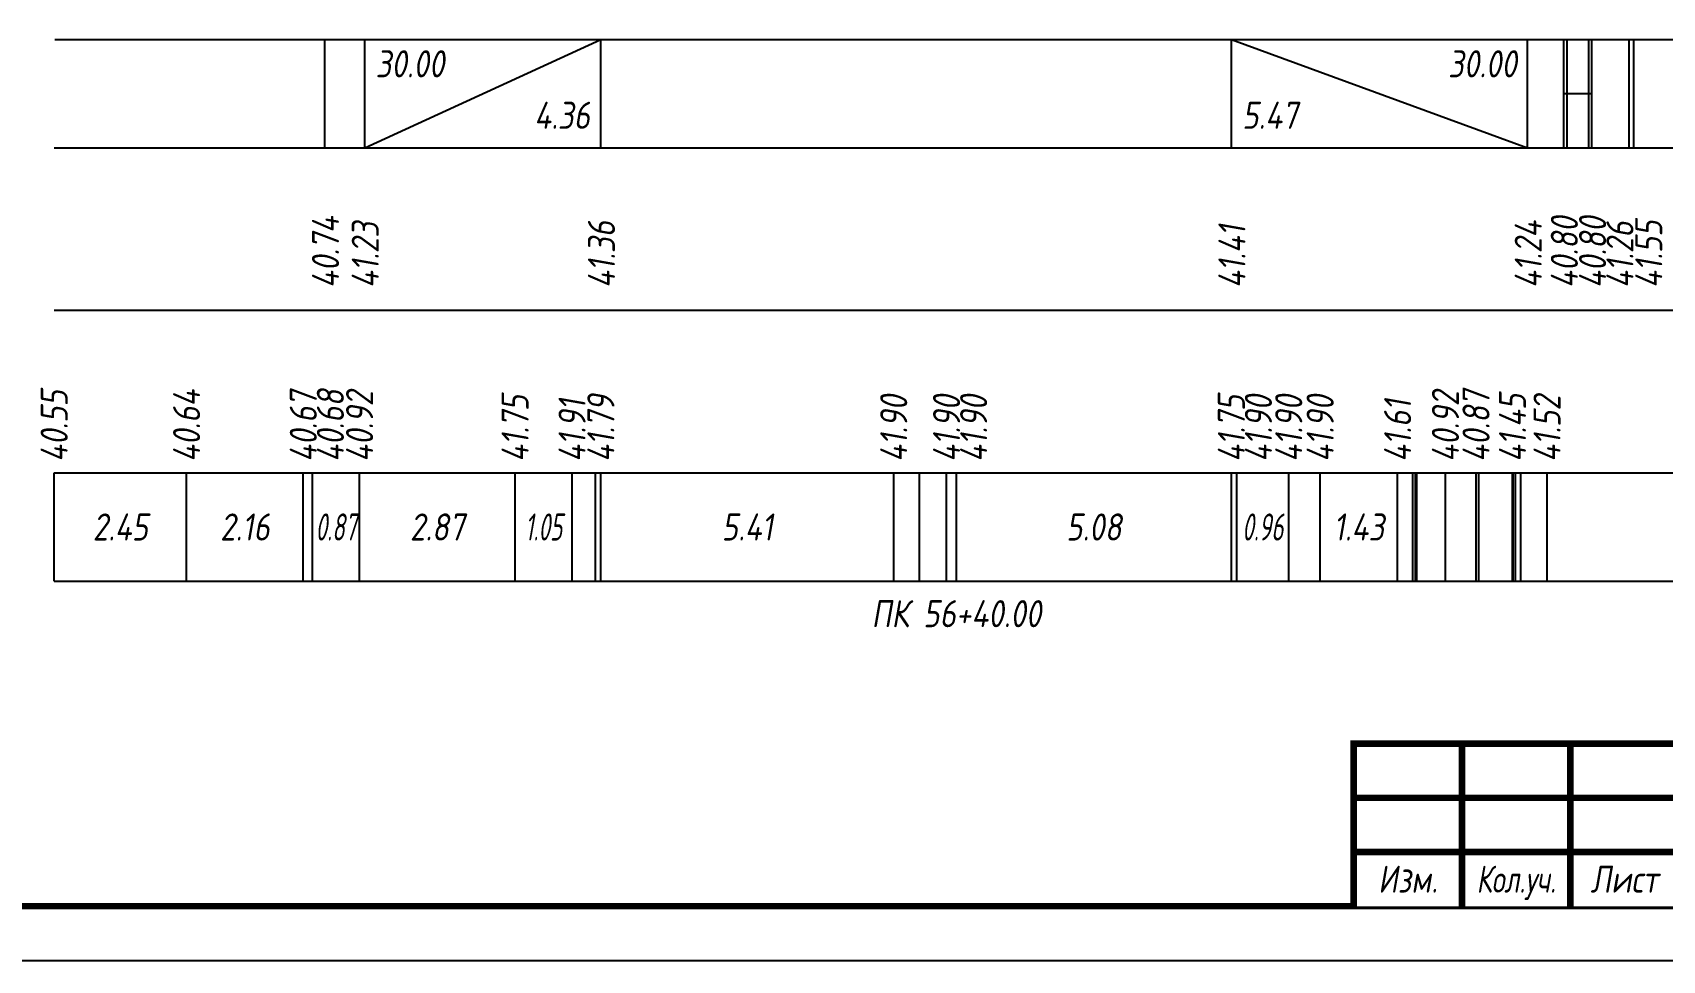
# Model space of a CAD drawing. Extents: x -717 to 1451, y -133302 to 233.
# Drawn here: x 78 to 228.5, y -88787.4 to -88701.8 of the extents above; entities that cross this region are included whole.
import ezdxf
from ezdxf.enums import TextEntityAlignment as Align

# ---------------------------------------------------------------- set-up
doc = ezdxf.new("R2010")
doc.units = 0
for name, color, linetype in [('Зарамочное оформление', 7, 'Continuous'), ('Код_510', 7, 'Continuous'), ('Код_516', 1, 'Continuous'), ('Подписи поперечников', 7, 'Continuous'), ('Таблица', 7, 'Continuous')]:
    doc.layers.add(name, color=color, linetype=linetype)
doc.styles.add('М', font='romand.shx', dxfattribs={"width": 0.8, "oblique": 10, "height": 2.5})

# ---------------------------------------------------------------- blocks, each defined once
blk = doc.blocks.new('Штамп')
at = {"linetype": 'Continuous'}
blk.add_wipeout([(199.95, -411.25), (384.95, -411.25), (384.95, -426.25), (199.95, -426.25)], dxfattribs=at).dxf.layer = 'Зарамочное оформление'
at = {"layer": 'Зарамочное оформление', "linetype": 'Continuous', "lineweight": -3, "const_width": 0.6, "flags": 128}
for points in [[(199.95, -426.25), (199.95, -411.25), (384.95, -411.25)], [(209.95, -411.25), (209.95, -426.25)], [(219.95, -411.25), (219.95, -426.25)], [(199.95, -416.25), (264.95, -416.25)], [(199.95, -421.25), (264.95, -421.25)]]:
    blk.add_lwpolyline(points, dxfattribs=at)
at = {"layer": 'Зарамочное оформление', "linetype": 'Continuous', "style": 'М', "oblique": 10}
for s, width, p in [('Изм.', 0.8, (204.95, -423.75)), ('Кол.уч.', 0.7, (214.95, -423.75)), ('Лист', 0.8, (224.95, -423.75))]:
    blk.add_text(s, height=2.5, dxfattribs=dict(at, width=width)).set_placement(p, align=Align.MIDDLE_CENTER)
blk = doc.blocks.new('шифр')
blk.add_blockref('Штамп', (0, -88416))

msp = doc.modelspace()

# ---------------------------------------------------------------- linework, layer by layer
at = {"flags": 128}
msp.add_lwpolyline([(-30.054, -88787.421), (389.946, -88787.421), (389.946, -88490.421), (-30.054, -88490.421)], close=True, dxfattribs=at)
at = {"const_width": 0.6, "flags": 128}
msp.add_lwpolyline([(-10.054, -88782.421), (384.946, -88782.421), (384.946, -88495.421), (-10.054, -88495.421)], close=True, dxfattribs=at)
at = {"layer": 'Код_510'}
for p, q in [((79.946, -88752.421), (79.946, -88742.421)), ((92.175, -88752.421), (92.175, -88742.421)), ((102.953, -88752.421), (102.953, -88742.421)), ((103.794, -88752.421), (103.794, -88742.421)), ((108.148, -88752.421), (108.148, -88742.421)), ((122.509, -88752.421), (122.509, -88742.421)), ((127.767, -88752.421), (127.767, -88742.421)), ((129.93, -88752.421), (129.93, -88742.421)), ((130.43, -88752.421), (130.43, -88742.421)), ((157.473, -88752.421), (157.473, -88742.421)), ((159.86, -88752.421), (159.86, -88742.421)), ((162.353, -88752.421), (162.353, -88742.421)), ((163.26, -88752.421), (163.26, -88742.421)), ((188.651, -88752.421), (188.651, -88742.421)), ((189.151, -88752.421), (189.151, -88742.421)), ((193.951, -88752.421), (193.951, -88742.421)), ((196.852, -88752.421), (196.852, -88742.421)), ((204.004, -88752.421), (204.004, -88742.421)), ((205.421, -88752.421), (205.421, -88742.421)), ((205.648, -88752.421), (205.648, -88742.421)), ((205.787, -88752.421), (205.787, -88742.421)), ((208.421, -88752.421), (208.421, -88742.421)), ((211.249, -88752.421), (211.249, -88742.421)), ((211.499, -88752.421), (211.499, -88742.421)), ((214.611, -88752.421), (214.611, -88742.421)), ((214.68, -88752.421), (214.68, -88742.421)), ((214.881, -88752.421), (214.881, -88742.421)), ((215.383, -88752.421), (215.383, -88742.421)), ((217.803, -88752.421), (217.803, -88742.421))]:
    msp.add_line(p, q, dxfattribs=at)
at = {"layer": 'Код_516'}
for p, q in [((104.946, -88712.421), (104.946, -88702.421)), ((108.619, -88712.421), (108.619, -88702.421)), ((108.619, -88712.421), (130.43, -88702.421)), ((130.43, -88712.421), (130.43, -88702.421)), ((188.651, -88712.421), (188.651, -88702.421)), ((188.651, -88702.421), (216.014, -88712.421)), ((216.014, -88712.421), (216.014, -88702.421)), ((219.348, -88712.421), (219.348, -88702.421)), ((219.651, -88712.421), (219.651, -88702.421)), ((221.651, -88712.421), (221.651, -88702.421)), ((221.954, -88712.421), (221.954, -88702.421)), ((225.401, -88712.421), (225.401, -88702.421)), ((225.401, -88712.421), (225.401, -88702.421)), ((225.814, -88712.421), (225.814, -88702.421)), ((219.348, -88707.421), (219.651, -88707.421)), ((219.651, -88707.421), (221.651, -88707.421)), ((221.651, -88707.421), (221.954, -88707.421))]:
    msp.add_line(p, q, dxfattribs=at)
at = {"layer": 'Таблица'}
for p, q in [((80, -88702.421), (250.869, -88702.421)), ((79.946, -88712.421), (250.814, -88712.421)), ((79.946, -88727.421), (250.814, -88727.421)), ((79.946, -88742.421), (250.814, -88742.421)), ((79.946, -88752.421), (250.814, -88752.421))]:
    msp.add_line(p, q, dxfattribs=at)

# ---------------------------------------------------------------- texts
at = {"layer": 'Код_510', "style": 'М', "oblique": 10, "width": 0.8}
for s, p in [('40.55', (79.946, -88741.421)), ('40.64', (92.175, -88741.421)), ('40.67', (102.953, -88741.421)), ('40.68', (105.453, -88741.421)), ('40.92', (108.148, -88741.421)), ('41.75', (122.509, -88741.421)), ('41.79', (130.43, -88741.421)), ('41.90', (157.473, -88741.421)), ('41.90', (162.353, -88741.421)), ('41.90', (164.853, -88741.421)), ('41.75', (188.651, -88741.421)), ('41.90', (191.151, -88741.421)), ('41.90', (193.951, -88741.421)), ('41.90', (196.852, -88741.421)), ('40.92', (208.421, -88741.421)), ('40.87', (211.249, -88741.421)), ('41.45', (214.611, -88741.421)), ('41.52', (217.803, -88741.421)), ('41.91', (127.767, -88741.421)), ('41.61', (204.004, -88741.421))]:
    msp.add_text(s, height=2.5, rotation=90, dxfattribs=at).set_placement(p, align=Align.MIDDLE_LEFT)
at = {"layer": 'Код_510', "style": 'М', "oblique": 10}
for s, width, p in [('2.45', 0.8, (86.061, -88747.421)), ('2.16', 0.8, (97.564, -88747.421)), ('0.87', 0.6, (105.971, -88747.421)), ('2.87', 0.8, (115.329, -88747.421)), ('1.05', 0.6, (125.138, -88747.421)), ('5.41', 0.8, (143.952, -88747.421)), ('5.08', 0.8, (175.956, -88747.421)), ('0.96', 0.6, (191.551, -88747.421)), ('1.43', 0.8, (200.428, -88747.421))]:
    msp.add_text(s, height=2.5, dxfattribs=dict(at, width=width)).set_placement(p, align=Align.MIDDLE_CENTER)
at = {"layer": 'Код_516', "style": 'М', "oblique": 10, "width": 0.8}
msp.add_text('30.00', height=2.5, dxfattribs=at).set_placement((109.619, -88703.421), align=Align.TOP_LEFT)
msp.add_text('30.00', height=2.5, dxfattribs=at).set_placement((215.014, -88703.421), align=Align.TOP_RIGHT)
msp.add_text('4.36', height=2.5, dxfattribs=at).set_placement((129.43, -88711.421), align=Align.BOTTOM_RIGHT)
msp.add_text('5.47', height=2.5, dxfattribs=at).set_placement((189.651, -88711.421), align=Align.BOTTOM_LEFT)
for s, p in [('40.80', (219.403, -88725.371)), ('40.80', (222.008, -88725.371)), ('40.74', (105, -88725.371)), ('41.23', (108.673, -88725.371)), ('41.36', (130.485, -88725.371)), ('41.41', (188.706, -88725.371)), ('41.24', (216.068, -88725.371)), ('41.26', (224.534, -88725.371)), ('41.55', (227.196, -88725.371))]:
    msp.add_text(s, height=2.5, rotation=90, dxfattribs=at).set_placement(p, align=Align.MIDDLE_LEFT)
at = {"layer": 'Подписи поперечников', "style": 'М', "oblique": 10, "width": 0.8}
msp.add_text('ПК 56+40.00', height=2.5, dxfattribs=at).set_placement((163.26, -88757.421), align=Align.BOTTOM_CENTER)

# ---------------------------------------------------------------- next in the draw order: block references
msp.add_blockref('шифр', (0, 59.829))

doc.saveas('drawing.dxf')
